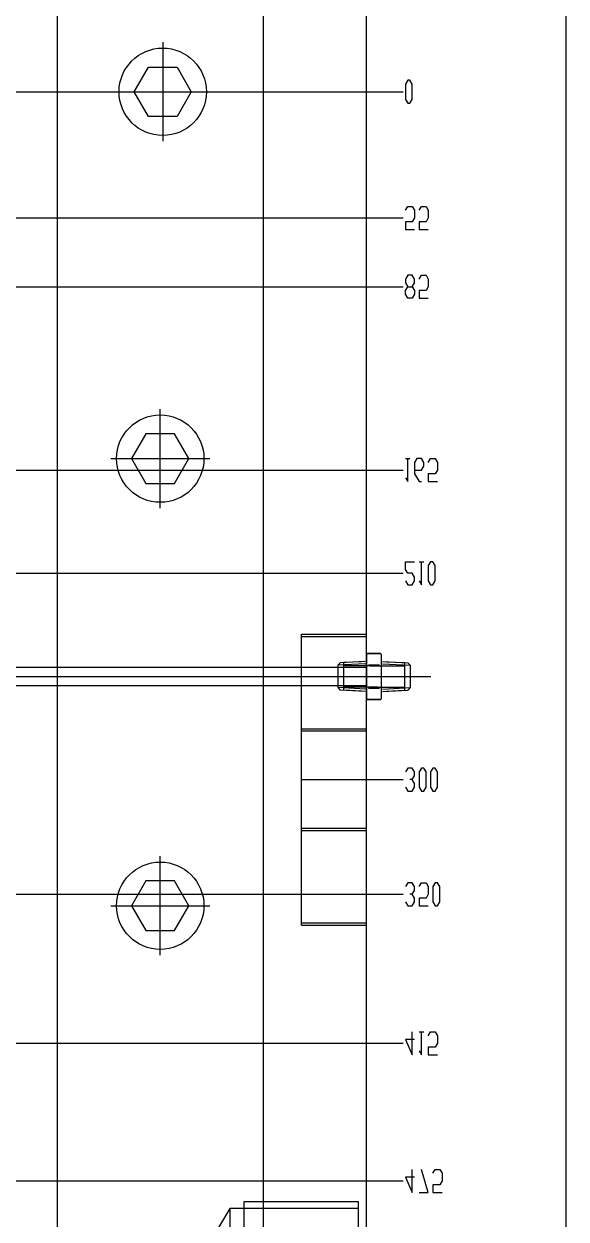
# Model space of a CAD drawing. Header units: millimetres. Extents: x -1 to 1014, y -756 to 757.
# Drawn here: x 950.5 to 1014, y 85.5 to 225.5 of the extents above; entities that cross this region are included whole.
import ezdxf

# ---------------------------------------------------------------- set-up
doc = ezdxf.new("R2010")
doc.units = ezdxf.units.MM

# ---------------------------------------------------------------- blocks, each defined once
blk = doc.blocks.new('blockName2')
for points in [[(10.0392, 11.2879), (1013.96, 11.2879), (1013.96, 756.712), (10.0392, 756.712), (10.0392, 11.2879)], [(978.512, 29.578), (978.512, 405.569)], [(990.598, 29.578), (990.598, 405.569)], [(954.342, 316.271), (954.342, 57.7773)], [(966.718, 223.372), (966.718, 211.775)], [(968.392, 220.473), (970.066, 217.574), (968.392, 214.674), (965.044, 214.674), (963.37, 217.574), (965.044, 220.473), (968.392, 220.473)], [(995.406, 218.916), (995.137, 218.469), (995.137, 216.678), (995.406, 216.231), (995.674, 216.231), (995.943, 216.678), (995.943, 218.469), (995.674, 218.916), (995.406, 218.916)], [(694.621, 217.574), (991.153, 217.574)], [(960.92, 217.574), (972.516, 217.574)], [(990.598, 217.574), (994.869, 217.574)], [(995.137, 203.698), (995.406, 204.145), (995.943, 204.145), (996.211, 203.698), (996.211, 202.802), (995.943, 202.355), (995.137, 202.355), (995.137, 201.46), (996.211, 201.46)], [(996.749, 203.698), (997.017, 204.145), (997.554, 204.145), (997.823, 203.698), (997.823, 202.802), (997.554, 202.355), (996.749, 202.355), (996.749, 201.46), (997.823, 201.46)], [(926.441, 202.802), (994.869, 202.802)], [(995.406, 196.088), (995.137, 195.641), (995.137, 195.193), (995.406, 194.746), (995.943, 194.746), (996.211, 194.298), (996.211, 193.85), (995.943, 193.403), (995.406, 193.403), (995.137, 193.85), (995.137, 194.298), (995.406, 194.746)], [(995.943, 194.746), (996.211, 195.193), (996.211, 195.641), (995.943, 196.088), (995.406, 196.088)], [(996.749, 195.641), (997.017, 196.088), (997.554, 196.088), (997.823, 195.641), (997.823, 194.746), (997.554, 194.298), (996.749, 194.298), (996.749, 193.403), (997.823, 193.403)], [(939.123, 194.746), (994.869, 194.746)], [(966.427, 168.805), (966.427, 180.401)], [(968.101, 171.704), (969.775, 174.603), (968.101, 177.502), (964.753, 177.502), (963.079, 174.603), (964.753, 171.704), (968.101, 171.704)], [(960.629, 174.603), (972.225, 174.603)], [(995.137, 172.365), (995.406, 171.918), (995.406, 174.603)], [(995.137, 174.603), (995.674, 174.603)], [(996.211, 173.26), (997.017, 173.26), (997.286, 173.708), (997.286, 174.156), (997.017, 174.603), (996.48, 174.603), (996.211, 174.156), (996.211, 172.813), (996.749, 171.918), (997.017, 171.918)], [(997.823, 174.156), (998.091, 174.603), (998.629, 174.603), (998.897, 174.156), (998.897, 173.26), (998.629, 172.813), (997.823, 172.813), (997.823, 171.918), (998.897, 171.918)], [(930.555, 173.26), (994.869, 173.26)], [(995.137, 160.28), (995.406, 159.832), (995.943, 159.832), (996.211, 160.28), (996.211, 160.727), (995.943, 161.175), (995.406, 161.175), (995.137, 161.623), (995.137, 162.518), (996.211, 162.518)], [(996.749, 160.28), (997.017, 159.832), (997.017, 162.518)], [(996.749, 162.518), (997.286, 162.518)], [(998.091, 162.518), (997.823, 162.07), (997.823, 160.28), (998.091, 159.832), (998.36, 159.832), (998.629, 160.28), (998.629, 162.07), (998.36, 162.518), (998.091, 162.518)], [(939.123, 161.175), (994.869, 161.175)], [(982.957, 119.95), (982.957, 154.058)], [(982.957, 154.058), (990.598, 154.058)], [(982.957, 153.789), (990.598, 153.789)], [(990.598, 151.691), (990.705, 151.797)], [(990.598, 151.691), (990.598, 146.488)], [(992.207, 151.797), (990.705, 151.797)], [(990.705, 151.797), (992.207, 151.797)], [(992.314, 151.691), (992.207, 151.797)], [(992.314, 151.691), (992.314, 146.488)], [(877.801, 150.164), (990.598, 150.164)], [(987.483, 150.68), (987.215, 150.398)], [(990.452, 150.567), (987.215, 150.397)], [(987.215, 150.398), (987.215, 147.781)], [(990.438, 150.835), (987.483, 150.68)], [(989.957, 150.816), (987.88, 150.707)], [(987.88, 150.707), (987.88, 147.472)], [(991.953, 150.351), (987.88, 150.351)], [(990.811, 150.443), (992.101, 150.443)], [(990.959, 150.351), (995.032, 150.351)], [(992.46, 150.567), (995.696, 150.397)], [(992.474, 150.835), (995.428, 150.68)], [(992.955, 150.816), (995.032, 150.707)], [(995.032, 150.707), (995.032, 147.472)], [(995.428, 150.68), (995.696, 150.398)], [(995.696, 150.398), (995.696, 147.781)], [(877.242, 149.089), (998.118, 149.089)], [(877.801, 148.015), (990.598, 148.015)], [(990.452, 147.612), (987.215, 147.782)], [(987.215, 147.781), (987.483, 147.499)], [(990.438, 147.344), (987.483, 147.499)], [(991.953, 147.828), (987.88, 147.828)], [(989.957, 147.363), (987.88, 147.472)], [(990.811, 147.736), (992.101, 147.736)], [(990.959, 147.828), (995.032, 147.828)], [(992.46, 147.612), (995.696, 147.782)], [(992.474, 147.344), (995.428, 147.499)], [(992.955, 147.363), (995.032, 147.472)], [(995.696, 147.781), (995.428, 147.499)], [(990.598, 146.488), (990.705, 146.382)], [(992.207, 146.382), (990.705, 146.382)], [(990.705, 146.382), (992.207, 146.382)], [(992.314, 146.488), (992.207, 146.382)], [(982.957, 142.973), (990.598, 142.973)], [(982.957, 142.704), (990.598, 142.704)], [(995.943, 137.004), (996.211, 137.452), (996.211, 137.899), (995.943, 138.347), (995.406, 138.347), (995.137, 137.899)], [(997.017, 138.347), (996.749, 137.899), (996.749, 136.109), (997.017, 135.661), (997.286, 135.661), (997.554, 136.109), (997.554, 137.899), (997.286, 138.347), (997.017, 138.347)], [(998.36, 138.347), (998.091, 137.899), (998.091, 136.109), (998.36, 135.661), (998.629, 135.661), (998.897, 136.109), (998.897, 137.899), (998.629, 138.347), (998.36, 138.347)], [(982.957, 137.004), (994.869, 137.004)], [(995.137, 136.109), (995.406, 135.661), (995.943, 135.661), (996.211, 136.109), (996.211, 136.556), (995.943, 137.004), (995.674, 137.004)], [(982.957, 131.304), (990.598, 131.304)], [(982.957, 131.035), (990.598, 131.035)], [(966.427, 116.435), (966.427, 128.031)], [(968.101, 119.334), (969.775, 122.233), (968.101, 125.132), (964.753, 125.132), (963.079, 122.233), (964.753, 119.334), (968.101, 119.334)], [(995.943, 123.576), (996.211, 124.023), (996.211, 124.471), (995.943, 124.919), (995.406, 124.919), (995.137, 124.471)], [(996.749, 124.471), (997.017, 124.919), (997.554, 124.919), (997.823, 124.471), (997.823, 123.576), (997.554, 123.128), (996.749, 123.128), (996.749, 122.233), (997.823, 122.233)], [(998.629, 124.919), (998.36, 124.471), (998.36, 122.681), (998.629, 122.233), (998.897, 122.233), (999.166, 122.681), (999.166, 124.471), (998.897, 124.919), (998.629, 124.919)], [(939.123, 123.576), (994.869, 123.576)], [(995.137, 122.681), (995.406, 122.233), (995.943, 122.233), (996.211, 122.681), (996.211, 123.128), (995.943, 123.576), (995.674, 123.576)], [(960.629, 122.233), (972.225, 122.233)], [(982.957, 120.219), (990.598, 120.219)], [(982.957, 119.95), (990.598, 119.95)], [(996.211, 106.567), (995.137, 106.567), (995.943, 104.776), (995.943, 107.462)], [(996.749, 105.224), (997.017, 104.776), (997.017, 107.462)], [(996.749, 107.462), (997.286, 107.462)], [(997.823, 107.014), (998.091, 107.462), (998.629, 107.462), (998.897, 107.014), (998.897, 106.119), (998.629, 105.671), (997.823, 105.671), (997.823, 104.776), (998.897, 104.776)], [(930.171, 106.119), (994.869, 106.119)], [(996.211, 90.4528), (995.137, 90.4528), (995.943, 88.6623), (995.943, 91.348)], [(996.749, 88.6623), (997.823, 88.6623), (997.017, 91.348)], [(998.36, 90.9004), (998.629, 91.348), (999.166, 91.348), (999.434, 90.9004), (999.434, 90.0051), (999.166, 89.5575), (998.36, 89.5575), (998.36, 88.6623), (999.434, 88.6623)], [(939.123, 90.0051), (994.869, 90.0051)], [(989.659, 87.5558), (976.23, 87.5558), (976.23, 83.291)], [(989.658, 79.0276), (989.658, 87.5545)], [(977.142, 86.7757), (974.567, 86.7757), (972.494, 83.291)], [(974.567, 86.7757), (974.567, 83.291)], [(989.658, 86.7757), (977.142, 86.7757)]]:
    blk.add_lwpolyline(points)
for centre in [(966.718, 217.574), (966.427, 174.603), (966.427, 122.233)]:
    blk.add_circle(centre, 5.1162)

msp = doc.modelspace()

# ---------------------------------------------------------------- block references
msp.add_blockref('blockName2', (0, 0))

doc.saveas('drawing.dxf')
